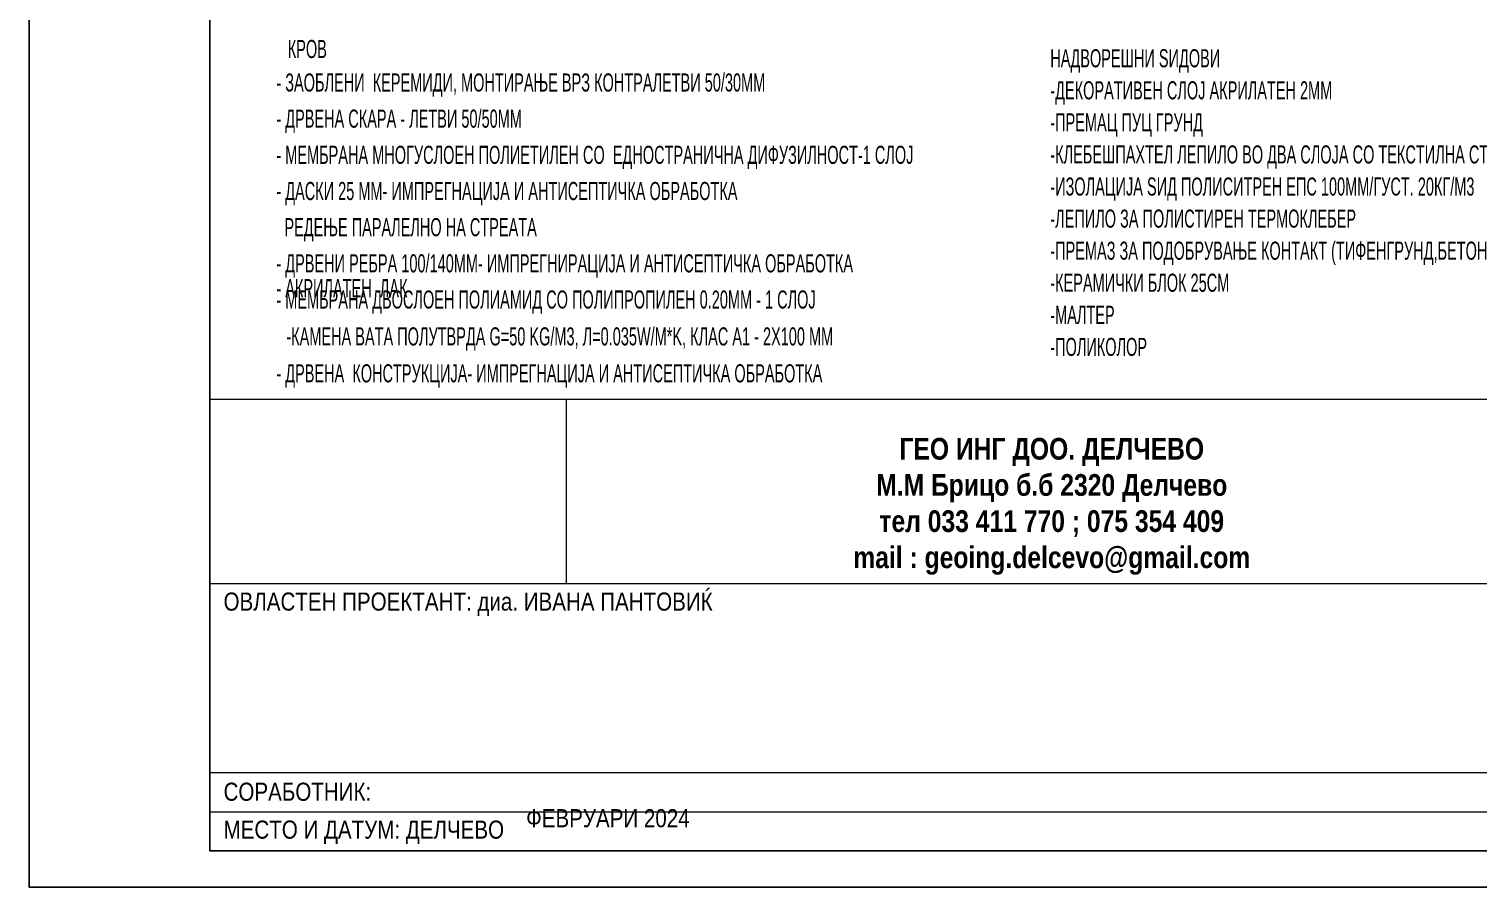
# Model space of a CAD drawing. Extents: x -1929 to 256751, y -18317 to 36108.
# Drawn here: x 2713 to 3715, y 29 to 622 of the extents above; entities that cross this region are included whole.
import ezdxf

# ---------------------------------------------------------------- set-up
doc = ezdxf.new("R2010")
doc.units = 0
doc.header["$LTSCALE"] = 5
doc.header["$MEASUREMENT"] = 0
for name, color, linetype in [('4 _ - Фрагмент - Разрез.2D Elements', 7, 'Continuous'), ('7 _ - Основни елементи.2D Elements', 7, 'Continuous'), ('A-Text', 7, 'Continuous')]:
    doc.layers.add(name, color=color, linetype=linetype)
doc.styles.add('GENERATED_STYLE_1', font='GOTHIC.TTF')
doc.styles.add('GENERATED_STYLE_2', font='GOTHICB.TTF')
doc.styles.add('GENERATED_STYLE_3', font='GOTHIC.TTF')

msp = doc.modelspace()

# ---------------------------------------------------------------- linework, layer by layer
at = {"layer": '7 _ - Основни елементи.2D Elements', "linetype": 'Continuous', "lineweight": 13, "ltscale": 0.01}
for p, q in [((2838.4, 365.8), (4738.8, 365.8)), ((2838.4, 365.8), (2838.4, 53.6)), ((3084.5, 365.8), (3084.5, 238.4)), ((2838.4, 238.4), (4737.3, 238.4)), ((2838.4, 107.7), (4737.3, 107.7)), ((2838.4, 80.7), (4635.4, 80.7))]:
    msp.add_line(p, q, dxfattribs=at)
at = {"layer": '7 _ - Основни елементи.2D Elements', "linetype": 'Continuous', "lineweight": 25, "ltscale": 0.2, "flags": 128}
for points in [[(2713.4, 1731.7), (4763.8, 1731.7), (4763.8, 28.6), (2713.4, 28.6)], [(2838.4, 1706.7), (4738.8, 1706.7), (4738.8, 53.6), (2838.4, 53.6)]]:
    msp.add_lwpolyline(points, close=True, dxfattribs=at)

# ---------------------------------------------------------------- texts
at = {"layer": '4 _ - Фрагмент - Разрез.2D Elements', "linetype": 'Continuous', "lineweight": 35}
for s, insert, char_height, attachment_point, style in [('\\A1;{\\W0.850000x;\\pqc;\\fCentury Gothic|b1|i0|c204|p34;ГЕО ИНГ ДОО. ДЕЛЧЕВО\\P\\pqc;\\fCentury Gothic|b1|i0|c204|p34;М.М Брицо б.б 2320 Делчево \\P\\pqc;\\fCentury Gothic|b1|i0|c204|p34;тел 033 411 770 ; 075 354 409 \\P\\pqc;\\fCentury Gothic|b1|i0|c204|p34;mail : geoing.delcevo@gmail.com\\P\\pqc;\\fCentury Gothic|b0|i0|c204|p34;\\H0.833333x;}', (3420.1, 291.7), 15, 5, 'GENERATED_STYLE_2'), ('\\A1;{\\W0.850000x;\\pql;\\fCentury Gothic|b0|i0|c204|p34;ОВЛАСТЕН ПРОЕКТАНТ: д\\fCentury Gothic|b0|i0|c204|p34;иа\\fCentury Gothic|b0|i0|c204|p34;. ИВАНА ПАНТОВИЌ}', (2847.8, 224.1), 12.5, 4, 'GENERATED_STYLE_1'), ('\\A1;{\\W0.850000x;\\pql;\\fCentury Gothic|b0|i0|c204|p34;СОРАБОТНИК:}', (2847.8, 94.4), 12.5, 4, 'GENERATED_STYLE_1'), ('\\A1;{\\W0.850000x;\\pql;\\fCentury Gothic|b0|i0|c204|p34;ФЕВРУАРИ 2024\\P\\pql;\\fCentury Gothic|b0|i0|c204|p34;}', (3056.9, 76.1), 12.5, 4, 'GENERATED_STYLE_1'), ('\\A1;{\\W0.850000x;\\pql;\\fCentury Gothic|b0|i0|c204|p34;МЕСТО И ДАТУМ: ДЕЛЧЕВО}', (2847.8, 66.5), 12.5, 4, 'GENERATED_STYLE_1')]:
    msp.add_mtext(s, dxfattribs=dict(at, insert=insert, char_height=char_height, attachment_point=attachment_point, style=style))
at = {"layer": 'A-Text', "color": 7, "linetype": 'Continuous', "lineweight": 25, "char_height": 12.5, "attachment_point": 7, "style": 'GENERATED_STYLE_3'}
for s, insert in [('\\A1;{\\W0.600000x;\\pql;\\fCentury Gothic|b0|i0|c0|p34;КРОВ}', (2892.2, 601.4)), ('\\A1;{\\W0.600000x;\\pql;\\fCentury Gothic|b0|i0|c0|p34;- ЗАОБЛЕНИ  КЕРЕМИДИ, МОНТИРАЊЕ \\fCentury Gothic|b0|i0|c0|p34;ВРЗ\\fCentury Gothic|b0|i0|c0|p34; КОНТРАЛЕТВИ 50/30ММ }', (2884.3, 574.8)), ('\\A1;{\\W0.600000x;\\pql;\\fCentury Gothic|b0|i0|c0|p34;- ДРВЕНА СКАРА \\fCentury Gothic|b0|i0|c0|p34;- \\fCentury Gothic|b0|i0|c0|p34;ЛЕТВИ 50/50ММ }', (2884.3, 549.8)), ('\\A1;{\\W0.600000x;\\pql;\\fCentury Gothic|b0|i0|c0|p34;- МЕМБРАНА МНОГУСЛОЕН ПОЛИЕТИЛЕН СО  ЕДНОСТРАНИЧНА ДИФУЗИ\\fCentury Gothic|b0|i0|c0|p34;ЛНОСТ\\fCentury Gothic|b0|i0|c0|p34;-1 СЛОЈ}', (2884.3, 524.8)), ('\\A1;{\\W0.600000x;\\pql;\\fCentury Gothic|b0|i0|c0|p34;- ДАС\\fCentury Gothic|b0|i0|c0|p34;К\\fCentury Gothic|b0|i0|c0|p34;И 25 ММ- ИМПРЕГНАЦИЈА И АНТИСЕПТИЧКА ОБРАБОТКА}', (2884.3, 499.8)), ('\\A1;{\\W0.600000x;\\pql;\\fCentury Gothic|b0|i0|c0|p34;  РЕДЕ\\fCentury Gothic|b0|i0|c0|p34;Њ\\fCentury Gothic|b0|i0|c0|p34;Е ПАРАЛЕЛНО НА СТРЕАТА }', (2884.3, 474.8))]:
    msp.add_mtext(s, dxfattribs=dict(at, insert=insert))
at = {"layer": 'A-Text', "color": 7, "linetype": 'Continuous', "lineweight": 25, "insert": (3419.1, 395.5), "char_height": 12.5, "attachment_point": 7, "line_spacing_factor": 1.063789, "style": 'GENERATED_STYLE_3'}
msp.add_mtext('\\A1;{\\W0.600000x;\\pql;\\fCentury Gothic|b0|i0|c0|p34;НАДВОРЕШНИ ЅИДОВИ\\P\\pql;\\fCentury Gothic|b0|i0|c0|p34;-ДЕКОРАТИ\\fCentury Gothic|b0|i0|c0|p34;В\\fCentury Gothic|b0|i0|c0|p34;ЕН СЛОЈ АКРИЛАТЕН 2ММ\\P\\pql;\\fCentury Gothic|b0|i0|c0|p34;-ПРЕМАЦ ПУЦ ГРУНД\\P\\pql;\\fCentury Gothic|b0|i0|c0|p34;-КЛЕБЕШПАХТЕЛ ЛЕПИЛО ВО ДВА СЛОЈА СО ТЕКСТИЛНА СТАКЛЕНА МРЕЖА\\P\\pql;\\fCentury Gothic|b0|i0|c0|p34;-ИЗОЛАЦИЈА ЅИД ПОЛИСИТРЕН ЕПС 100ММ/ГУСТ. 20КГ/М3\\P\\pql;\\fCentury Gothic|b0|i0|c0|p34;-ЛЕПИЛО ЗА ПОЛИСТИРЕН ТЕРМОКЛЕБЕР\\P\\pql;\\fCentury Gothic|b0|i0|c0|p34;-ПРЕМАЗ ЗА ПОДОБРУВАЊЕ КОНТАКТ (ТИФЕНГРУНД,БЕТОНКОНТАКТ)\\P\\pql;\\fCentury Gothic|b0|i0|c0|p34;-КЕРАМИЧКИ БЛОК 25СМ\\P\\pql;\\fCentury Gothic|b0|i0|c0|p34;-МАЛТЕР\\P\\pql;\\fCentury Gothic|b0|i0|c0|p34;-ПОЛИКОЛОР }', dxfattribs=at)
at = {"layer": 'A-Text', "linetype": 'Continuous', "lineweight": 25, "char_height": 12.5, "attachment_point": 7}
for s, insert, style in [('\\A1;{\\W0.600000x;\\pql;\\fCentury Gothic|b0|i0|c0|p34;- Д\\fCentury Gothic|b0|i0|c0|p34;РВЕНИ\\fCentury Gothic|b0|i0|c0|p34; РЕБРА 100/140ММ- ИМПРЕГНИРА\\fCentury Gothic|b0|i0|c0|p34;ЦИЈА\\fCentury Gothic|b0|i0|c0|p34; И АНТИСЕПТИЧ\\fCentury Gothic|b0|i0|c0|p34;К\\fCentury Gothic|b0|i0|c0|p34;А ОБРАБОТКА}', (2884.3, 449.8), 'GENERATED_STYLE_3'), ('\\A1;{\\W0.600000x;\\pql;\\fCentury Gothic|b0|i0|c0|p34;- АКРИЛАТЕН\\fCentury Gothic|b0|i0|c0|p34; \\fCentury Gothic|b0|i0|c0|p34; ЛАК}', (2884.3, 436.1), 'GENERATED_STYLE_3'), ('\\A1;{\\W0.600000x;\\pql;\\fCentury Gothic|b0|i0|c0|p34;- МЕМБРАНА ДВ\\fCentury Gothic|b0|i0|c0|p34;О\\fCentury Gothic|b0|i0|c0|p34;СЛОЕН ПОЛИАМИД С\\fCentury Gothic|b0|i0|c0|p34;О\\fCentury Gothic|b0|i0|c0|p34; ПОЛИПРОПИЛЕН 0.20ММ - 1 \\fCentury Gothic|b0|i0|c0|p34;СЛОЈ}', (2884.3, 424.8), 'GENERATED_STYLE_3'), ('\\A1;{\\W0.600000x;\\pql;\\fCentury Gothic|b0|i0|c204|p34;-\\fCentury Gothic|b0|i0|c204|p34;КАМЕНА \\fCentury Gothic|b0|i0|c204|p34;ВАТА ПОЛУТ\\fCentury Gothic|b0|i0|c204|p34;ВРДА\\fCentury Gothic|b0|i0|c204|p34; G=50 KG/M3, Л=0.035W/М*K, КЛАС А1 - 2X100 MM}', (2891.2, 399.3), 'GENERATED_STYLE_1'), ('\\A1;{\\W0.600000x;\\pql;\\fCentury Gothic|b0|i0|c0|p34;- ДРВЕНА  КОНСТРУКЦИЈА- ИМПРЕГНАЦИЈА И АНТИСЕПТИЧ\\fCentury Gothic|b0|i0|c0|p34;К\\fCentury Gothic|b0|i0|c0|p34;А ОБРАБОТКА}', (2884.3, 373.8), 'GENERATED_STYLE_3')]:
    msp.add_mtext(s, dxfattribs=dict(at, insert=insert, style=style))

doc.saveas('drawing.dxf')
